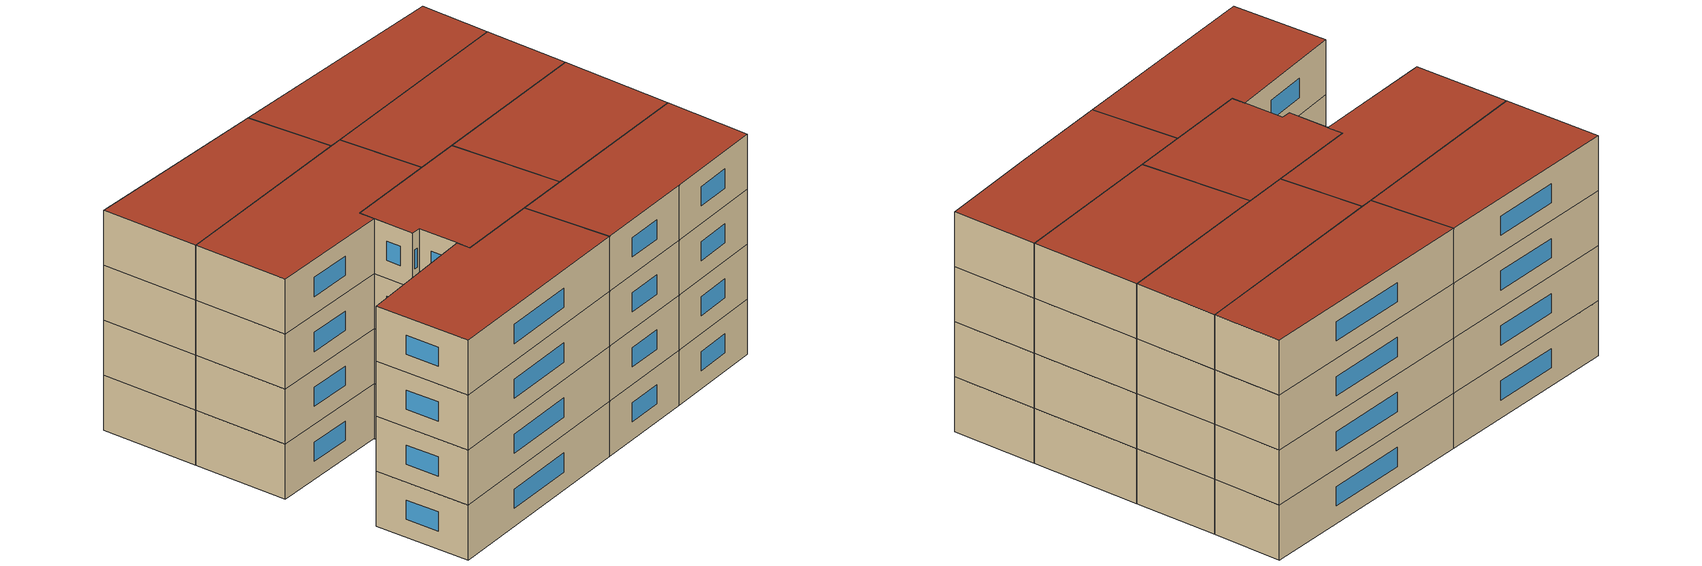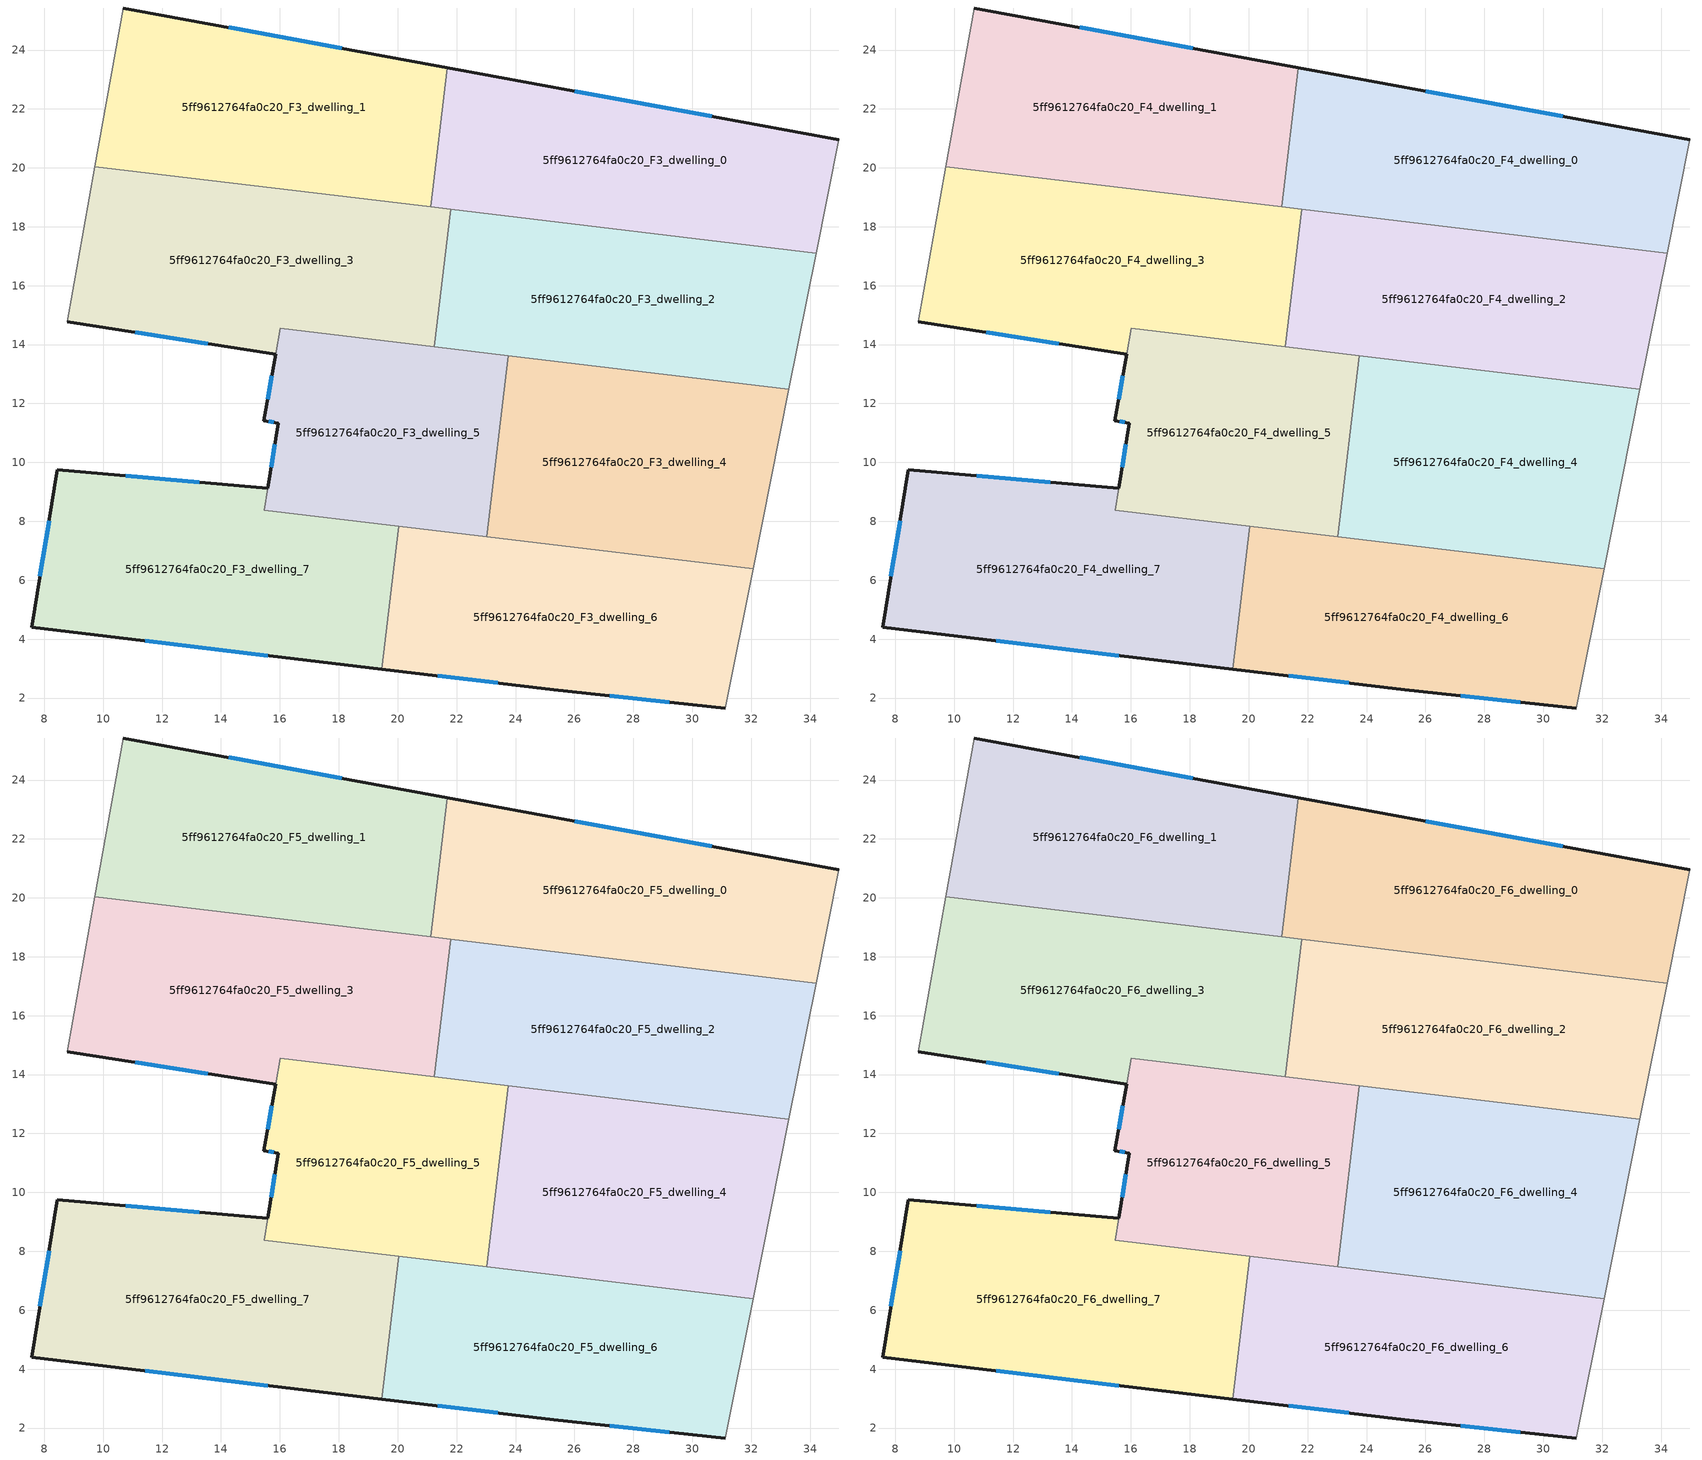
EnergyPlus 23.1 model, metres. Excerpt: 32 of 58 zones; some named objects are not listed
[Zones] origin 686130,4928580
5ff9612764fa0c20_F3_dwelling_0
 floor to 5ff9612764fa0c20_F2_dwelling_0 (EU_floor_Construction): 34.98,20.96 34.21,17.11 21.11,18.67 21.68,23.4 z9
 wall outside (EU_wall_Construction): 34.98,20.96 21.68,23.4 z9:12
 wall to 5ff9612764fa0c20_F3_dwelling_1 (EU_wall_Construction): 21.68,23.4 21.11,18.67 z9:12
 wall adiabatic (EU_wall_Construction): 34.21,17.11 34.98,20.96 z9:12
 wall to 5ff9612764fa0c20_F3_dwelling_2 (EU_wall_Construction): 21.8,18.59 34.21,17.11 z9:12
 wall to 5ff9612764fa0c20_F3_dwelling_3 (EU_wall_Construction): 21.11,18.67 21.8,18.59 z9:12
 window (EU_Window_Construction): 30.65,21.75 26,22.61 z9.98:11.02
5ff9612764fa0c20_F3_dwelling_1
 floor to 5ff9612764fa0c20_F2_dwelling_1 (EU_floor_Construction): 21.68,23.4 21.11,18.67 9.72,20.04 10.68,25.43 z9
 wall outside (EU_wall_Construction): 21.68,23.4 10.68,25.43 z9:12
 wall adiabatic (EU_wall_Construction): 10.68,25.43 9.72,20.04 z9:12
 wall to 5ff9612764fa0c20_F3_dwelling_3 (EU_wall_Construction): 9.72,20.04 21.11,18.67 z9:12
 window (EU_Window_Construction): 18.1,24.06 14.26,24.77 z9.98:11.02
5ff9612764fa0c20_F3_dwelling_2
 floor to 5ff9612764fa0c20_F2_dwelling_2 (EU_floor_Construction): 34.21,17.11 33.28,12.48 21.25,13.92 21.81,18.59 z9
 wall to 5ff9612764fa0c20_F3_dwelling_3 (EU_wall_Construction): 21.81,18.59 21.25,13.92 z9:12
 wall adiabatic (EU_wall_Construction): 33.28,12.48 34.21,17.11 z9:12
 wall to 5ff9612764fa0c20_F3_dwelling_4 (EU_wall_Construction): 23.76,13.62 33.28,12.48 z9:12
 wall to 5ff9612764fa0c20_F3_dwelling_5 (EU_wall_Construction): 21.25,13.92 23.76,13.62 z9:12
5ff9612764fa0c20_F3_dwelling_3
 floor to 5ff9612764fa0c20_F2_dwelling_3 (EU_floor_Construction): 21.81,18.59 21.25,13.92 16.01,14.55 15.86,13.68 8.78,14.78 9.72,20.04 z9
 wall outside (EU_wall_Construction): 8.78,14.78 15.86,13.68 z9:12
 wall adiabatic (EU_wall_Construction): 9.72,20.04 8.78,14.78 z9:12
 wall to 5ff9612764fa0c20_F3_dwelling_5 (EU_wall_Construction): 15.86,13.68 16.01,14.55 / 16.02,14.55 21.25,13.92 z9:12
 window (EU_Window_Construction): 11.08,14.42 13.56,14.03 z9.98:11.02
5ff9612764fa0c20_F3_dwelling_4
 floor to 5ff9612764fa0c20_F2_dwelling_4 (EU_floor_Construction): 33.28,12.48 32.06,6.38 23.02,7.47 23.76,13.62 z9
 wall to 5ff9612764fa0c20_F3_dwelling_5 (EU_wall_Construction): 23.76,13.62 23.02,7.47 z9:12
 wall adiabatic (EU_wall_Construction): 32.06,6.38 33.28,12.48 z9:12
 wall to 5ff9612764fa0c20_F3_dwelling_6 (EU_wall_Construction): 23.02,7.47 32.06,6.38 z9:12
5ff9612764fa0c20_F3_dwelling_5
 floor to 5ff9612764fa0c20_F2_dwelling_5 (EU_floor_Construction): 23.76,13.62 23.02,7.47 15.47,8.37 15.95,11.34 15.46,11.42 16.02,14.55 z9
 wall outside (EU_wall_Construction): 15.86,13.67 15.46,11.42 15.95,11.34 15.59,9.12 z9:12
 wall to 5ff9612764fa0c20_F3_dwelling_7 (EU_wall_Construction): 15.59,9.12 15.47,8.37 20.03,7.82 z9:12
 wall to 5ff9612764fa0c20_F3_dwelling_6 (EU_wall_Construction): 20.04,7.83 23.02,7.47 z9:12
 window (EU_Window_Construction): 15.83,10.62 15.71,9.84 / 15.62,11.39 15.79,11.36 / 15.73,12.94 15.59,12.15 z9.98:11.02
5ff9612764fa0c20_F3_dwelling_6
 floor to 5ff9612764fa0c20_F2_dwelling_6 (EU_floor_Construction): 32.06,6.38 31.12,1.66 25.3,2.29 19.45,2.98 20.04,7.83 z9
 wall outside (EU_wall_Construction): 19.45,2.98 25.3,2.29 31.12,1.66 z9:12
 wall adiabatic (EU_wall_Construction): 31.12,1.66 32.06,6.38 z9:12
 wall to 5ff9612764fa0c20_F3_dwelling_7 (EU_wall_Construction): 20.04,7.83 19.45,2.98 z9:12
 window (EU_Window_Construction): 27.19,2.08 29.23,1.86 / 21.36,2.75 23.4,2.51 z9.98:11.02
5ff9612764fa0c20_F3_dwelling_7
 floor to 5ff9612764fa0c20_F2_dwelling_7 (EU_floor_Construction): 20.04,7.83 19.45,2.98 7.57,4.4 8.45,9.76 15.59,9.12 15.47,8.37 z9
 wall outside (EU_wall_Construction): 15.59,9.12 8.45,9.76 7.57,4.4 19.45,2.98 z9:12
 window (EU_Window_Construction): 11.43,3.94 15.59,3.44 / 8.16,8.01 7.86,6.14 / 13.27,9.32 10.77,9.55 z9.98:11.02
5ff9612764fa0c20_F4_dwelling_0
 floor to 5ff9612764fa0c20_F3_dwelling_0 (EU_floor_Construction): 34.98,20.96 34.21,17.11 21.11,18.67 21.68,23.4 z12
 wall outside (EU_wall_Construction): 34.98,20.96 21.68,23.4 z12:15
 wall to 5ff9612764fa0c20_F4_dwelling_1 (EU_wall_Construction): 21.68,23.4 21.11,18.67 z12:15
 wall adiabatic (EU_wall_Construction): 34.21,17.11 34.98,20.96 z12:15
 wall to 5ff9612764fa0c20_F4_dwelling_2 (EU_wall_Construction): 21.8,18.59 34.21,17.11 z12:15
 wall to 5ff9612764fa0c20_F4_dwelling_3 (EU_wall_Construction): 21.11,18.67 21.8,18.59 z12:15
 window (EU_Window_Construction): 30.65,21.75 26,22.61 z12.98:14.02
5ff9612764fa0c20_F4_dwelling_1
 floor to 5ff9612764fa0c20_F3_dwelling_1 (EU_floor_Construction): 21.68,23.4 21.11,18.67 9.72,20.04 10.68,25.43 z12
 wall outside (EU_wall_Construction): 21.68,23.4 10.68,25.43 z12:15
 wall adiabatic (EU_wall_Construction): 10.68,25.43 9.72,20.04 z12:15
 wall to 5ff9612764fa0c20_F4_dwelling_3 (EU_wall_Construction): 9.72,20.04 21.11,18.67 z12:15
 window (EU_Window_Construction): 18.1,24.06 14.26,24.77 z12.98:14.02
5ff9612764fa0c20_F4_dwelling_2
 floor to 5ff9612764fa0c20_F3_dwelling_2 (EU_floor_Construction): 34.21,17.11 33.28,12.48 21.25,13.92 21.81,18.59 z12
 wall to 5ff9612764fa0c20_F4_dwelling_3 (EU_wall_Construction): 21.81,18.59 21.25,13.92 z12:15
 wall adiabatic (EU_wall_Construction): 33.28,12.48 34.21,17.11 z12:15
 wall to 5ff9612764fa0c20_F4_dwelling_4 (EU_wall_Construction): 23.76,13.62 33.28,12.48 z12:15
 wall to 5ff9612764fa0c20_F4_dwelling_5 (EU_wall_Construction): 21.25,13.92 23.76,13.62 z12:15
5ff9612764fa0c20_F4_dwelling_3
 floor to 5ff9612764fa0c20_F3_dwelling_3 (EU_floor_Construction): 21.81,18.59 21.25,13.92 16.01,14.55 15.86,13.68 8.78,14.78 9.72,20.04 z12
 wall outside (EU_wall_Construction): 8.78,14.78 15.86,13.68 z12:15
 wall adiabatic (EU_wall_Construction): 9.72,20.04 8.78,14.78 z12:15
 wall to 5ff9612764fa0c20_F4_dwelling_5 (EU_wall_Construction): 15.86,13.68 16.01,14.55 / 16.02,14.55 21.25,13.92 z12:15
 window (EU_Window_Construction): 11.08,14.42 13.56,14.03 z12.98:14.02
5ff9612764fa0c20_F4_dwelling_4
 floor to 5ff9612764fa0c20_F3_dwelling_4 (EU_floor_Construction): 33.28,12.48 32.06,6.38 23.02,7.47 23.76,13.62 z12
 wall to 5ff9612764fa0c20_F4_dwelling_5 (EU_wall_Construction): 23.76,13.62 23.02,7.47 z12:15
 wall adiabatic (EU_wall_Construction): 32.06,6.38 33.28,12.48 z12:15
 wall to 5ff9612764fa0c20_F4_dwelling_6 (EU_wall_Construction): 23.02,7.47 32.06,6.38 z12:15
5ff9612764fa0c20_F4_dwelling_5
 floor to 5ff9612764fa0c20_F3_dwelling_5 (EU_floor_Construction): 23.76,13.62 23.02,7.47 15.47,8.37 15.95,11.34 15.46,11.42 16.02,14.55 z12
 wall outside (EU_wall_Construction): 15.86,13.67 15.46,11.42 15.95,11.34 15.59,9.12 z12:15
 wall to 5ff9612764fa0c20_F4_dwelling_7 (EU_wall_Construction): 15.59,9.12 15.47,8.37 20.03,7.82 z12:15
 wall to 5ff9612764fa0c20_F4_dwelling_6 (EU_wall_Construction): 20.04,7.83 23.02,7.47 z12:15
 window (EU_Window_Construction): 15.83,10.62 15.71,9.84 / 15.62,11.39 15.79,11.36 / 15.73,12.94 15.59,12.15 z12.98:14.02
5ff9612764fa0c20_F4_dwelling_6
 floor to 5ff9612764fa0c20_F3_dwelling_6 (EU_floor_Construction): 32.06,6.38 31.12,1.66 25.3,2.29 19.45,2.98 20.04,7.83 z12
 wall outside (EU_wall_Construction): 19.45,2.98 25.3,2.29 31.12,1.66 z12:15
 wall adiabatic (EU_wall_Construction): 31.12,1.66 32.06,6.38 z12:15
 wall to 5ff9612764fa0c20_F4_dwelling_7 (EU_wall_Construction): 20.04,7.83 19.45,2.98 z12:15
 window (EU_Window_Construction): 27.19,2.08 29.23,1.86 / 21.36,2.75 23.4,2.51 z12.98:14.02
5ff9612764fa0c20_F4_dwelling_7
 floor to 5ff9612764fa0c20_F3_dwelling_7 (EU_floor_Construction): 20.04,7.83 19.45,2.98 7.57,4.4 8.45,9.76 15.59,9.12 15.47,8.37 z12
 wall outside (EU_wall_Construction): 15.59,9.12 8.45,9.76 7.57,4.4 19.45,2.98 z12:15
 window (EU_Window_Construction): 11.43,3.94 15.59,3.44 / 8.16,8.01 7.86,6.14 / 13.27,9.32 10.77,9.55 z12.98:14.02
5ff9612764fa0c20_F5_dwelling_0
 floor to 5ff9612764fa0c20_F4_dwelling_0 (EU_floor_Construction): 34.98,20.96 34.21,17.11 21.11,18.67 21.68,23.4 z15
 wall outside (EU_wall_Construction): 34.98,20.96 21.68,23.4 z15:18
 wall to 5ff9612764fa0c20_F5_dwelling_1 (EU_wall_Construction): 21.68,23.4 21.11,18.67 z15:18
 wall adiabatic (EU_wall_Construction): 34.21,17.11 34.98,20.96 z15:18
 wall to 5ff9612764fa0c20_F5_dwelling_2 (EU_wall_Construction): 21.8,18.59 34.21,17.11 z15:18
 wall to 5ff9612764fa0c20_F5_dwelling_3 (EU_wall_Construction): 21.11,18.67 21.8,18.59 z15:18
 window (EU_Window_Construction): 30.65,21.75 26,22.61 z15.98:17.02
5ff9612764fa0c20_F5_dwelling_1
 floor to 5ff9612764fa0c20_F4_dwelling_1 (EU_floor_Construction): 21.68,23.4 21.11,18.67 9.72,20.04 10.68,25.43 z15
 wall outside (EU_wall_Construction): 21.68,23.4 10.68,25.43 z15:18
 wall adiabatic (EU_wall_Construction): 10.68,25.43 9.72,20.04 z15:18
 wall to 5ff9612764fa0c20_F5_dwelling_3 (EU_wall_Construction): 9.72,20.04 21.11,18.67 z15:18
 window (EU_Window_Construction): 18.1,24.06 14.26,24.77 z15.98:17.02
5ff9612764fa0c20_F5_dwelling_2
 floor to 5ff9612764fa0c20_F4_dwelling_2 (EU_floor_Construction): 34.21,17.11 33.28,12.48 21.25,13.92 21.81,18.59 z15
 wall to 5ff9612764fa0c20_F5_dwelling_3 (EU_wall_Construction): 21.81,18.59 21.25,13.92 z15:18
 wall adiabatic (EU_wall_Construction): 33.28,12.48 34.21,17.11 z15:18
 wall to 5ff9612764fa0c20_F5_dwelling_4 (EU_wall_Construction): 23.76,13.62 33.28,12.48 z15:18
 wall to 5ff9612764fa0c20_F5_dwelling_5 (EU_wall_Construction): 21.25,13.92 23.76,13.62 z15:18
5ff9612764fa0c20_F5_dwelling_3
 floor to 5ff9612764fa0c20_F4_dwelling_3 (EU_floor_Construction): 21.81,18.59 21.25,13.92 16.01,14.55 15.86,13.68 8.78,14.78 9.72,20.04 z15
 wall outside (EU_wall_Construction): 8.78,14.78 15.86,13.68 z15:18
 wall adiabatic (EU_wall_Construction): 9.72,20.04 8.78,14.78 z15:18
 wall to 5ff9612764fa0c20_F5_dwelling_5 (EU_wall_Construction): 15.86,13.68 16.01,14.55 / 16.02,14.55 21.25,13.92 z15:18
 window (EU_Window_Construction): 11.08,14.42 13.56,14.03 z15.98:17.02
5ff9612764fa0c20_F5_dwelling_4
 floor to 5ff9612764fa0c20_F4_dwelling_4 (EU_floor_Construction): 33.28,12.48 32.06,6.38 23.02,7.47 23.76,13.62 z15
 wall to 5ff9612764fa0c20_F5_dwelling_5 (EU_wall_Construction): 23.76,13.62 23.02,7.47 z15:18
 wall adiabatic (EU_wall_Construction): 32.06,6.38 33.28,12.48 z15:18
 wall to 5ff9612764fa0c20_F5_dwelling_6 (EU_wall_Construction): 23.02,7.47 32.06,6.38 z15:18
5ff9612764fa0c20_F5_dwelling_5
 floor to 5ff9612764fa0c20_F4_dwelling_5 (EU_floor_Construction): 23.76,13.62 23.02,7.47 15.47,8.37 15.95,11.34 15.46,11.42 16.02,14.55 z15
 wall outside (EU_wall_Construction): 15.86,13.67 15.46,11.42 15.95,11.34 15.59,9.12 z15:18
 wall to 5ff9612764fa0c20_F5_dwelling_7 (EU_wall_Construction): 15.59,9.12 15.47,8.37 20.03,7.82 z15:18
 wall to 5ff9612764fa0c20_F5_dwelling_6 (EU_wall_Construction): 20.04,7.83 23.02,7.47 z15:18
 window (EU_Window_Construction): 15.83,10.62 15.71,9.84 / 15.62,11.39 15.79,11.36 / 15.73,12.94 15.59,12.15 z15.98:17.02
5ff9612764fa0c20_F5_dwelling_6
 floor to 5ff9612764fa0c20_F4_dwelling_6 (EU_floor_Construction): 32.06,6.38 31.12,1.66 25.3,2.29 19.45,2.98 20.04,7.83 z15
 wall outside (EU_wall_Construction): 19.45,2.98 25.3,2.29 31.12,1.66 z15:18
 wall adiabatic (EU_wall_Construction): 31.12,1.66 32.06,6.38 z15:18
 wall to 5ff9612764fa0c20_F5_dwelling_7 (EU_wall_Construction): 20.04,7.83 19.45,2.98 z15:18
 window (EU_Window_Construction): 27.19,2.08 29.23,1.86 / 21.36,2.75 23.4,2.51 z15.98:17.02
5ff9612764fa0c20_F5_dwelling_7
 floor to 5ff9612764fa0c20_F4_dwelling_7 (EU_floor_Construction): 20.04,7.83 19.45,2.98 7.57,4.4 8.45,9.76 15.59,9.12 15.47,8.37 z15
 wall outside (EU_wall_Construction): 15.59,9.12 8.45,9.76 7.57,4.4 19.45,2.98 z15:18
 window (EU_Window_Construction): 11.43,3.94 15.59,3.44 / 8.16,8.01 7.86,6.14 / 13.27,9.32 10.77,9.55 z15.98:17.02
5ff9612764fa0c20_F6_dwelling_0
 floor to 5ff9612764fa0c20_F5_dwelling_0 (EU_floor_Construction): 34.98,20.96 34.21,17.11 21.11,18.67 21.68,23.4 z18
 wall outside (EU_wall_Construction): 34.98,20.96 21.68,23.4 z18:21
 wall to 5ff9612764fa0c20_F6_dwelling_1 (EU_wall_Construction): 21.68,23.4 21.11,18.67 z18:21
 wall adiabatic (EU_wall_Construction): 34.21,17.11 34.98,20.96 z18:21
 wall to 5ff9612764fa0c20_F6_dwelling_2 (EU_wall_Construction): 21.8,18.59 34.21,17.11 z18:21
 wall to 5ff9612764fa0c20_F6_dwelling_3 (EU_wall_Construction): 21.11,18.67 21.8,18.59 z18:21
 window (EU_Window_Construction): 30.65,21.75 26,22.61 z18.98:20.02
 roof outside (EU_roof_Construction): 34.21,17.11 34.98,20.96 21.68,23.4 21.11,18.67 z21
5ff9612764fa0c20_F6_dwelling_1
 floor to 5ff9612764fa0c20_F5_dwelling_1 (EU_floor_Construction): 21.68,23.4 21.11,18.67 9.72,20.04 10.68,25.43 z18
 wall outside (EU_wall_Construction): 21.68,23.4 10.68,25.43 z18:21
 wall adiabatic (EU_wall_Construction): 10.68,25.43 9.72,20.04 z18:21
 wall to 5ff9612764fa0c20_F6_dwelling_3 (EU_wall_Construction): 9.72,20.04 21.11,18.67 z18:21
 window (EU_Window_Construction): 18.1,24.06 14.26,24.77 z18.98:20.02
 roof outside (EU_roof_Construction): 21.11,18.67 21.68,23.4 10.68,25.43 9.72,20.04 z21
5ff9612764fa0c20_F6_dwelling_2
 floor to 5ff9612764fa0c20_F5_dwelling_2 (EU_floor_Construction): 34.21,17.11 33.28,12.48 21.25,13.92 21.81,18.59 z18
 wall to 5ff9612764fa0c20_F6_dwelling_3 (EU_wall_Construction): 21.81,18.59 21.25,13.92 z18:21
 wall adiabatic (EU_wall_Construction): 33.28,12.48 34.21,17.11 z18:21
 wall to 5ff9612764fa0c20_F6_dwelling_4 (EU_wall_Construction): 23.76,13.62 33.28,12.48 z18:21
 wall to 5ff9612764fa0c20_F6_dwelling_5 (EU_wall_Construction): 21.25,13.92 23.76,13.62 z18:21
 roof outside (EU_roof_Construction): 33.28,12.48 34.21,17.11 21.81,18.59 21.25,13.92 z21
5ff9612764fa0c20_F6_dwelling_3
 floor to 5ff9612764fa0c20_F5_dwelling_3 (EU_floor_Construction): 21.81,18.59 21.25,13.92 16.01,14.55 15.86,13.68 8.78,14.78 9.72,20.04 z18
 wall outside (EU_wall_Construction): 8.78,14.78 15.86,13.68 z18:21
 wall adiabatic (EU_wall_Construction): 9.72,20.04 8.78,14.78 z18:21
 wall to 5ff9612764fa0c20_F6_dwelling_5 (EU_wall_Construction): 15.86,13.68 16.01,14.55 / 16.02,14.55 21.25,13.92 z18:21
 window (EU_Window_Construction): 11.08,14.42 13.56,14.03 z18.98:20.02
 roof outside (EU_roof_Construction): 21.25,13.92 21.81,18.59 9.72,20.04 8.78,14.78 15.86,13.68 16.01,14.55 z21
5ff9612764fa0c20_F6_dwelling_4
 floor to 5ff9612764fa0c20_F5_dwelling_4 (EU_floor_Construction): 33.28,12.48 32.06,6.38 23.02,7.47 23.76,13.62 z18
 wall to 5ff9612764fa0c20_F6_dwelling_5 (EU_wall_Construction): 23.76,13.62 23.02,7.47 z18:21
 wall adiabatic (EU_wall_Construction): 32.06,6.38 33.28,12.48 z18:21
 wall to 5ff9612764fa0c20_F6_dwelling_6 (EU_wall_Construction): 23.02,7.47 32.06,6.38 z18:21
 roof outside (EU_roof_Construction): 32.06,6.38 33.28,12.48 23.76,13.62 23.02,7.47 z21
5ff9612764fa0c20_F6_dwelling_5
 floor to 5ff9612764fa0c20_F5_dwelling_5 (EU_floor_Construction): 23.76,13.62 23.02,7.47 15.47,8.37 15.95,11.34 15.46,11.42 16.02,14.55 z18
 wall outside (EU_wall_Construction): 15.86,13.67 15.46,11.42 15.95,11.34 15.59,9.12 z18:21
 wall to 5ff9612764fa0c20_F6_dwelling_7 (EU_wall_Construction): 15.59,9.12 15.47,8.37 20.03,7.82 z18:21
 wall to 5ff9612764fa0c20_F6_dwelling_6 (EU_wall_Construction): 20.04,7.83 23.02,7.47 z18:21
 window (EU_Window_Construction): 15.83,10.62 15.71,9.84 / 15.62,11.39 15.79,11.36 / 15.73,12.94 15.59,12.15 z18.98:20.02
 roof outside (EU_roof_Construction): 23.02,7.47 23.76,13.62 16.02,14.55 15.46,11.42 15.95,11.34 15.47,8.37 z21
5ff9612764fa0c20_F6_dwelling_6
 floor to 5ff9612764fa0c20_F5_dwelling_6 (EU_floor_Construction): 32.06,6.38 31.12,1.66 25.3,2.29 19.45,2.98 20.04,7.83 z18
 wall outside (EU_wall_Construction): 19.45,2.98 25.3,2.29 31.12,1.66 z18:21
 wall adiabatic (EU_wall_Construction): 31.12,1.66 32.06,6.38 z18:21
 wall to 5ff9612764fa0c20_F6_dwelling_7 (EU_wall_Construction): 20.04,7.83 19.45,2.98 z18:21
 window (EU_Window_Construction): 27.19,2.08 29.23,1.86 / 21.36,2.75 23.4,2.51 z18.98:20.02
 roof outside (EU_roof_Construction): 31.12,1.66 32.06,6.38 20.04,7.83 19.45,2.98 25.3,2.29 z21
5ff9612764fa0c20_F6_dwelling_7
 floor to 5ff9612764fa0c20_F5_dwelling_7 (EU_floor_Construction): 20.04,7.83 19.45,2.98 7.57,4.4 8.45,9.76 15.59,9.12 15.47,8.37 z18
 wall outside (EU_wall_Construction): 15.59,9.12 8.45,9.76 7.57,4.4 19.45,2.98 z18:21
 window (EU_Window_Construction): 11.43,3.94 15.59,3.44 / 8.16,8.01 7.86,6.14 / 13.27,9.32 10.77,9.55 z18.98:20.02
 roof outside (EU_roof_Construction): 19.45,2.98 20.04,7.83 15.47,8.37 15.59,9.12 8.45,9.76 7.57,4.4 z21
[Building]
EU S2 Campaign: North Axis=0; Terrain=City; Solar Distribution=FullExterior
[Site:Location]
Bologna: Latitude=44.5; Longitude=11.25; Time Zone=1; Elevation=37
[SizingPeriod:WeatherFileDays]
AnnualSizingPeriod: Begin Month=1; Begin Day of Month=1; End Month=12; End Day of Month=31; Day of Week for Start Day=Monday; Use Weather File Daylight Saving Period=No; Use Weather File Rain and Snow Indicators=No
[MATERIAL]
EU_InternalMass_Material: Roughness=MediumRough; Thickness=0.1; Conductivity=1; Density=1800; Specific Heat=900; Thermal Absorptance=0.9; Solar Absorptance=0.7; Visible Absorptance=0.7
[MATERIAL:NOMASS] Roughness=MediumRough; Thermal Absorptance=0.9; Solar Absorptance=0.7; Visible Absorptance=0.7
Name | Thermal Resistance
EU_wall_NoMass | 0.905828
EU_roof_NoMass | 0.37593
EU_floor_NoMass | 0.67114
[WINDOWMATERIAL:SIMPLEGLAZINGSYSTEM]
EU_Window_SimpleGlazing: UFactor=4.52486; Solar Heat Gain Coefficient=0.85; Visible Transmittance=0.85
[CONSTRUCTION]
EU_wall_Construction: EU_wall_NoMass
EU_roof_Construction: EU_roof_NoMass
EU_floor_Construction: EU_floor_NoMass
EU_Window_Construction: EU_Window_SimpleGlazing
EU_InternalMass_Construction: EU_InternalMass_Material
[ZONE] Type=1; Multiplier=1; Ceiling Height=autocalculate; Floor Area=autocalculate; Part of Total Floor Area=Yes
Name | Volume
5ff9612764fa0c20_F3_dwelling_0; 5ff9612764fa0c20_F4_dwelling_0; 5ff9612764fa0c20_F5_dwelling_0; 5ff9612764fa0c20_F6_dwelling_0 | 173.749
5ff9612764fa0c20_F3_dwelling_1; 5ff9612764fa0c20_F4_dwelling_1; 5ff9612764fa0c20_F5_dwelling_1; 5ff9612764fa0c20_F6_dwelling_1 | 173.773
5ff9612764fa0c20_F3_dwelling_2; 5ff9612764fa0c20_F4_dwelling_2; 5ff9612764fa0c20_F5_dwelling_2; 5ff9612764fa0c20_F6_dwelling_2 | 173.772
5ff9612764fa0c20_F3_dwelling_3; 5ff9612764fa0c20_F4_dwelling_3; 5ff9612764fa0c20_F5_dwelling_3; 5ff9612764fa0c20_F6_dwelling_3 | 190.069
5ff9612764fa0c20_F3_dwelling_4; 5ff9612764fa0c20_F4_dwelling_4; 5ff9612764fa0c20_F5_dwelling_4; 5ff9612764fa0c20_F6_dwelling_4 | 173.762
5ff9612764fa0c20_F3_dwelling_5; 5ff9612764fa0c20_F4_dwelling_5; 5ff9612764fa0c20_F5_dwelling_5; 5ff9612764fa0c20_F6_dwelling_5 | 143.539
5ff9612764fa0c20_F3_dwelling_6; 5ff9612764fa0c20_F4_dwelling_6; 5ff9612764fa0c20_F5_dwelling_6; 5ff9612764fa0c20_F6_dwelling_6 | 173.767
5ff9612764fa0c20_F3_dwelling_7; 5ff9612764fa0c20_F4_dwelling_7; 5ff9612764fa0c20_F5_dwelling_7; 5ff9612764fa0c20_F6_dwelling_7 | 187.651
[INTERNALMASS] Construction=EU_InternalMass_Construction
Name | Zone or ZoneList | Surface Area
5ff9612764fa0c20_F3_dwelling_0_EU_InternalMass | 5ff9612764fa0c20_F3_dwelling_0 | 57.9162
5ff9612764fa0c20_F3_dwelling_1_EU_InternalMass | 5ff9612764fa0c20_F3_dwelling_1 | 57.9242
5ff9612764fa0c20_F3_dwelling_2_EU_InternalMass | 5ff9612764fa0c20_F3_dwelling_2 | 57.9238
5ff9612764fa0c20_F3_dwelling_3_EU_InternalMass | 5ff9612764fa0c20_F3_dwelling_3 | 63.3567
5ff9612764fa0c20_F3_dwelling_4_EU_InternalMass | 5ff9612764fa0c20_F3_dwelling_4 | 57.9202
5ff9612764fa0c20_F3_dwelling_5_EU_InternalMass | 5ff9612764fa0c20_F3_dwelling_5 | 47.8577
5ff9612764fa0c20_F3_dwelling_6_EU_InternalMass | 5ff9612764fa0c20_F3_dwelling_6 | 57.9221
5ff9612764fa0c20_F3_dwelling_7_EU_InternalMass | 5ff9612764fa0c20_F3_dwelling_7 | 62.5511
5ff9612764fa0c20_F4_dwelling_0_EU_InternalMass | 5ff9612764fa0c20_F4_dwelling_0 | 57.9162
5ff9612764fa0c20_F4_dwelling_1_EU_InternalMass | 5ff9612764fa0c20_F4_dwelling_1 | 57.9242
5ff9612764fa0c20_F4_dwelling_2_EU_InternalMass | 5ff9612764fa0c20_F4_dwelling_2 | 57.9238
5ff9612764fa0c20_F4_dwelling_3_EU_InternalMass | 5ff9612764fa0c20_F4_dwelling_3 | 63.3567
5ff9612764fa0c20_F4_dwelling_4_EU_InternalMass | 5ff9612764fa0c20_F4_dwelling_4 | 57.9202
5ff9612764fa0c20_F4_dwelling_5_EU_InternalMass | 5ff9612764fa0c20_F4_dwelling_5 | 47.8577
5ff9612764fa0c20_F4_dwelling_6_EU_InternalMass | 5ff9612764fa0c20_F4_dwelling_6 | 57.9221
5ff9612764fa0c20_F4_dwelling_7_EU_InternalMass | 5ff9612764fa0c20_F4_dwelling_7 | 62.5511
5ff9612764fa0c20_F5_dwelling_0_EU_InternalMass | 5ff9612764fa0c20_F5_dwelling_0 | 57.9162
5ff9612764fa0c20_F5_dwelling_1_EU_InternalMass | 5ff9612764fa0c20_F5_dwelling_1 | 57.9242
5ff9612764fa0c20_F5_dwelling_2_EU_InternalMass | 5ff9612764fa0c20_F5_dwelling_2 | 57.9238
5ff9612764fa0c20_F5_dwelling_3_EU_InternalMass | 5ff9612764fa0c20_F5_dwelling_3 | 63.3567
5ff9612764fa0c20_F5_dwelling_4_EU_InternalMass | 5ff9612764fa0c20_F5_dwelling_4 | 57.9202
5ff9612764fa0c20_F5_dwelling_5_EU_InternalMass | 5ff9612764fa0c20_F5_dwelling_5 | 47.8577
5ff9612764fa0c20_F5_dwelling_6_EU_InternalMass | 5ff9612764fa0c20_F5_dwelling_6 | 57.9221
5ff9612764fa0c20_F5_dwelling_7_EU_InternalMass | 5ff9612764fa0c20_F5_dwelling_7 | 62.5511
5ff9612764fa0c20_F6_dwelling_0_EU_InternalMass | 5ff9612764fa0c20_F6_dwelling_0 | 57.9162
5ff9612764fa0c20_F6_dwelling_1_EU_InternalMass | 5ff9612764fa0c20_F6_dwelling_1 | 57.9242
5ff9612764fa0c20_F6_dwelling_2_EU_InternalMass | 5ff9612764fa0c20_F6_dwelling_2 | 57.9238
5ff9612764fa0c20_F6_dwelling_3_EU_InternalMass | 5ff9612764fa0c20_F6_dwelling_3 | 63.3567
5ff9612764fa0c20_F6_dwelling_4_EU_InternalMass | 5ff9612764fa0c20_F6_dwelling_4 | 57.9202
5ff9612764fa0c20_F6_dwelling_5_EU_InternalMass | 5ff9612764fa0c20_F6_dwelling_5 | 47.8577
5ff9612764fa0c20_F6_dwelling_6_EU_InternalMass | 5ff9612764fa0c20_F6_dwelling_6 | 57.9221
5ff9612764fa0c20_F6_dwelling_7_EU_InternalMass | 5ff9612764fa0c20_F6_dwelling_7 | 62.5511
[OTHEREQUIPMENT] Fuel Type=Electricity; Design Level Calculation Method=Watts/Area; Power per Zone Floor Area=1; Fraction Latent=0; Fraction Radiant=0; Fraction Lost=0; Carbon Dioxide Generation Rate=0; EndUse Subcategory=EU_Step8_InternalGains
Name | Zone or ZoneList or Space or SpaceList | Schedule
EU_Step8_InternalGain_5ff9612764fa0c20_F3_dwelling_0_f000 | 5ff9612764fa0c20_F3_dwelling_0 | EU_Step8_GainSchedule_5ff9612764fa0c20_F3_dwelling_0_f000
EU_Step8_InternalGain_5ff9612764fa0c20_F3_dwelling_1_f000 | 5ff9612764fa0c20_F3_dwelling_1 | EU_Step8_GainSchedule_5ff9612764fa0c20_F3_dwelling_1_f000
EU_Step8_InternalGain_5ff9612764fa0c20_F3_dwelling_2_f000 | 5ff9612764fa0c20_F3_dwelling_2 | EU_Step8_GainSchedule_5ff9612764fa0c20_F3_dwelling_2_f000
EU_Step8_InternalGain_5ff9612764fa0c20_F3_dwelling_3_f000 | 5ff9612764fa0c20_F3_dwelling_3 | EU_Step8_GainSchedule_5ff9612764fa0c20_F3_dwelling_3_f000
EU_Step8_InternalGain_5ff9612764fa0c20_F3_dwelling_4_f000 | 5ff9612764fa0c20_F3_dwelling_4 | EU_Step8_GainSchedule_5ff9612764fa0c20_F3_dwelling_4_f000
EU_Step8_InternalGain_5ff9612764fa0c20_F3_dwelling_5_f000 | 5ff9612764fa0c20_F3_dwelling_5 | EU_Step8_GainSchedule_5ff9612764fa0c20_F3_dwelling_5_f000
EU_Step8_InternalGain_5ff9612764fa0c20_F3_dwelling_6_f000 | 5ff9612764fa0c20_F3_dwelling_6 | EU_Step8_GainSchedule_5ff9612764fa0c20_F3_dwelling_6_f000
EU_Step8_InternalGain_5ff9612764fa0c20_F3_dwelling_7_f000 | 5ff9612764fa0c20_F3_dwelling_7 | EU_Step8_GainSchedule_5ff9612764fa0c20_F3_dwelling_7_f000
EU_Step8_InternalGain_5ff9612764fa0c20_F4_dwelling_0_f000 | 5ff9612764fa0c20_F4_dwelling_0 | EU_Step8_GainSchedule_5ff9612764fa0c20_F4_dwelling_0_f000
EU_Step8_InternalGain_5ff9612764fa0c20_F4_dwelling_1_f000 | 5ff9612764fa0c20_F4_dwelling_1 | EU_Step8_GainSchedule_5ff9612764fa0c20_F4_dwelling_1_f000
EU_Step8_InternalGain_5ff9612764fa0c20_F4_dwelling_2_f000 | 5ff9612764fa0c20_F4_dwelling_2 | EU_Step8_GainSchedule_5ff9612764fa0c20_F4_dwelling_2_f000
EU_Step8_InternalGain_5ff9612764fa0c20_F4_dwelling_3_f000 | 5ff9612764fa0c20_F4_dwelling_3 | EU_Step8_GainSchedule_5ff9612764fa0c20_F4_dwelling_3_f000
EU_Step8_InternalGain_5ff9612764fa0c20_F4_dwelling_4_f000 | 5ff9612764fa0c20_F4_dwelling_4 | EU_Step8_GainSchedule_5ff9612764fa0c20_F4_dwelling_4_f000
EU_Step8_InternalGain_5ff9612764fa0c20_F4_dwelling_5_f000 | 5ff9612764fa0c20_F4_dwelling_5 | EU_Step8_GainSchedule_5ff9612764fa0c20_F4_dwelling_5_f000
EU_Step8_InternalGain_5ff9612764fa0c20_F4_dwelling_6_f000 | 5ff9612764fa0c20_F4_dwelling_6 | EU_Step8_GainSchedule_5ff9612764fa0c20_F4_dwelling_6_f000
EU_Step8_InternalGain_5ff9612764fa0c20_F4_dwelling_7_f000 | 5ff9612764fa0c20_F4_dwelling_7 | EU_Step8_GainSchedule_5ff9612764fa0c20_F4_dwelling_7_f000
EU_Step8_InternalGain_5ff9612764fa0c20_F5_dwelling_0_f000 | 5ff9612764fa0c20_F5_dwelling_0 | EU_Step8_GainSchedule_5ff9612764fa0c20_F5_dwelling_0_f000
EU_Step8_InternalGain_5ff9612764fa0c20_F5_dwelling_1_f000 | 5ff9612764fa0c20_F5_dwelling_1 | EU_Step8_GainSchedule_5ff9612764fa0c20_F5_dwelling_1_f000
EU_Step8_InternalGain_5ff9612764fa0c20_F5_dwelling_2_f000 | 5ff9612764fa0c20_F5_dwelling_2 | EU_Step8_GainSchedule_5ff9612764fa0c20_F5_dwelling_2_f000
EU_Step8_InternalGain_5ff9612764fa0c20_F5_dwelling_3_f000 | 5ff9612764fa0c20_F5_dwelling_3 | EU_Step8_GainSchedule_5ff9612764fa0c20_F5_dwelling_3_f000
EU_Step8_InternalGain_5ff9612764fa0c20_F5_dwelling_4_f000 | 5ff9612764fa0c20_F5_dwelling_4 | EU_Step8_GainSchedule_5ff9612764fa0c20_F5_dwelling_4_f000
EU_Step8_InternalGain_5ff9612764fa0c20_F5_dwelling_5_f000 | 5ff9612764fa0c20_F5_dwelling_5 | EU_Step8_GainSchedule_5ff9612764fa0c20_F5_dwelling_5_f000
EU_Step8_InternalGain_5ff9612764fa0c20_F5_dwelling_6_f000 | 5ff9612764fa0c20_F5_dwelling_6 | EU_Step8_GainSchedule_5ff9612764fa0c20_F5_dwelling_6_f000
EU_Step8_InternalGain_5ff9612764fa0c20_F5_dwelling_7_f000 | 5ff9612764fa0c20_F5_dwelling_7 | EU_Step8_GainSchedule_5ff9612764fa0c20_F5_dwelling_7_f000
EU_Step8_InternalGain_5ff9612764fa0c20_F6_dwelling_0_f000 | 5ff9612764fa0c20_F6_dwelling_0 | EU_Step8_GainSchedule_5ff9612764fa0c20_F6_dwelling_0_f000
EU_Step8_InternalGain_5ff9612764fa0c20_F6_dwelling_1_f000 | 5ff9612764fa0c20_F6_dwelling_1 | EU_Step8_GainSchedule_5ff9612764fa0c20_F6_dwelling_1_f000
EU_Step8_InternalGain_5ff9612764fa0c20_F6_dwelling_2_f000 | 5ff9612764fa0c20_F6_dwelling_2 | EU_Step8_GainSchedule_5ff9612764fa0c20_F6_dwelling_2_f000
EU_Step8_InternalGain_5ff9612764fa0c20_F6_dwelling_3_f000 | 5ff9612764fa0c20_F6_dwelling_3 | EU_Step8_GainSchedule_5ff9612764fa0c20_F6_dwelling_3_f000
EU_Step8_InternalGain_5ff9612764fa0c20_F6_dwelling_4_f000 | 5ff9612764fa0c20_F6_dwelling_4 | EU_Step8_GainSchedule_5ff9612764fa0c20_F6_dwelling_4_f000
EU_Step8_InternalGain_5ff9612764fa0c20_F6_dwelling_5_f000 | 5ff9612764fa0c20_F6_dwelling_5 | EU_Step8_GainSchedule_5ff9612764fa0c20_F6_dwelling_5_f000
EU_Step8_InternalGain_5ff9612764fa0c20_F6_dwelling_6_f000 | 5ff9612764fa0c20_F6_dwelling_6 | EU_Step8_GainSchedule_5ff9612764fa0c20_F6_dwelling_6_f000
EU_Step8_InternalGain_5ff9612764fa0c20_F6_dwelling_7_f000 | 5ff9612764fa0c20_F6_dwelling_7 | EU_Step8_GainSchedule_5ff9612764fa0c20_F6_dwelling_7_f000
[ZONEVENTILATION:DESIGNFLOWRATE] Schedule=EU_AlwaysOn; Design Flow Rate Calculation Method=AirChanges/Hour; Air Changes per Hour=0.73129; Ventilation Type=Natural; Fan Pressure Rise=0; Fan Total Efficiency=1; Constant Term Coefficient=1; Temperature Term Coefficient=0; Velocity Term Coefficient=0; Velocity Squared Term Coefficient=0; Minimum Indoor Temperature=-100; Maximum Indoor Temperature=100; Delta Temperature=-100; Minimum Outdoor Temperature=-100; Maximum Outdoor Temperature=100; Maximum Wind Speed=40
Name | Zone or ZoneList or Space or SpaceList
EU_ConstantAir_5ff9612764fa0c20_F3_dwelling_0 | 5ff9612764fa0c20_F3_dwelling_0
EU_ConstantAir_5ff9612764fa0c20_F3_dwelling_1 | 5ff9612764fa0c20_F3_dwelling_1
EU_ConstantAir_5ff9612764fa0c20_F3_dwelling_2 | 5ff9612764fa0c20_F3_dwelling_2
EU_ConstantAir_5ff9612764fa0c20_F3_dwelling_3 | 5ff9612764fa0c20_F3_dwelling_3
EU_ConstantAir_5ff9612764fa0c20_F3_dwelling_4 | 5ff9612764fa0c20_F3_dwelling_4
EU_ConstantAir_5ff9612764fa0c20_F3_dwelling_5 | 5ff9612764fa0c20_F3_dwelling_5
EU_ConstantAir_5ff9612764fa0c20_F3_dwelling_6 | 5ff9612764fa0c20_F3_dwelling_6
EU_ConstantAir_5ff9612764fa0c20_F3_dwelling_7 | 5ff9612764fa0c20_F3_dwelling_7
EU_ConstantAir_5ff9612764fa0c20_F4_dwelling_0 | 5ff9612764fa0c20_F4_dwelling_0
EU_ConstantAir_5ff9612764fa0c20_F4_dwelling_1 | 5ff9612764fa0c20_F4_dwelling_1
EU_ConstantAir_5ff9612764fa0c20_F4_dwelling_2 | 5ff9612764fa0c20_F4_dwelling_2
EU_ConstantAir_5ff9612764fa0c20_F4_dwelling_3 | 5ff9612764fa0c20_F4_dwelling_3
EU_ConstantAir_5ff9612764fa0c20_F4_dwelling_4 | 5ff9612764fa0c20_F4_dwelling_4
EU_ConstantAir_5ff9612764fa0c20_F4_dwelling_5 | 5ff9612764fa0c20_F4_dwelling_5
EU_ConstantAir_5ff9612764fa0c20_F4_dwelling_6 | 5ff9612764fa0c20_F4_dwelling_6
EU_ConstantAir_5ff9612764fa0c20_F4_dwelling_7 | 5ff9612764fa0c20_F4_dwelling_7
EU_ConstantAir_5ff9612764fa0c20_F5_dwelling_0 | 5ff9612764fa0c20_F5_dwelling_0
EU_ConstantAir_5ff9612764fa0c20_F5_dwelling_1 | 5ff9612764fa0c20_F5_dwelling_1
EU_ConstantAir_5ff9612764fa0c20_F5_dwelling_2 | 5ff9612764fa0c20_F5_dwelling_2
EU_ConstantAir_5ff9612764fa0c20_F5_dwelling_3 | 5ff9612764fa0c20_F5_dwelling_3
EU_ConstantAir_5ff9612764fa0c20_F5_dwelling_4 | 5ff9612764fa0c20_F5_dwelling_4
EU_ConstantAir_5ff9612764fa0c20_F5_dwelling_5 | 5ff9612764fa0c20_F5_dwelling_5
EU_ConstantAir_5ff9612764fa0c20_F5_dwelling_6 | 5ff9612764fa0c20_F5_dwelling_6
EU_ConstantAir_5ff9612764fa0c20_F5_dwelling_7 | 5ff9612764fa0c20_F5_dwelling_7
EU_ConstantAir_5ff9612764fa0c20_F6_dwelling_0 | 5ff9612764fa0c20_F6_dwelling_0
EU_ConstantAir_5ff9612764fa0c20_F6_dwelling_1 | 5ff9612764fa0c20_F6_dwelling_1
EU_ConstantAir_5ff9612764fa0c20_F6_dwelling_2 | 5ff9612764fa0c20_F6_dwelling_2
EU_ConstantAir_5ff9612764fa0c20_F6_dwelling_3 | 5ff9612764fa0c20_F6_dwelling_3
EU_ConstantAir_5ff9612764fa0c20_F6_dwelling_4 | 5ff9612764fa0c20_F6_dwelling_4
EU_ConstantAir_5ff9612764fa0c20_F6_dwelling_5 | 5ff9612764fa0c20_F6_dwelling_5
EU_ConstantAir_5ff9612764fa0c20_F6_dwelling_6 | 5ff9612764fa0c20_F6_dwelling_6
EU_ConstantAir_5ff9612764fa0c20_F6_dwelling_7 | 5ff9612764fa0c20_F6_dwelling_7
[HVACTEMPLATE:ZONE:IDEALLOADSAIRSYSTEM] System Availability Schedule=EU_AlwaysOn; Maximum Heating Supply Air Temperature=50; Minimum Cooling Supply Air Temperature=13; Maximum Heating Supply Air Humidity Ratio=0.0156; Minimum Cooling Supply Air Humidity Ratio=0.0077; Heating Limit=NoLimit; Cooling Limit=NoLimit; Heating Availability Schedule=EU_AlwaysOn; Cooling Availability Schedule=EU_CoolingOff; Dehumidification Control Type=ConstantSensibleHeatRatio; Cooling Sensible Heat Ratio=0.7; Dehumidification Setpoint=60; Humidification Control Type=None; Humidification Setpoint=30; Outdoor Air Method=None; Outdoor Air Flow Rate per Person=0.00944; Outdoor Air Flow Rate per Zone Floor Area=0; Outdoor Air Flow Rate per Zone=0; Demand Controlled Ventilation Type=None; Outdoor Air Economizer Type=NoEconomizer; Heat Recovery Type=None; Sensible Heat Recovery Effectiveness=0.7; Latent Heat Recovery Effectiveness=0.65
Name | Template Thermostat
5ff9612764fa0c20_F3_dwelling_0 | EU_HeatOnly_5ff9612764fa0c20_F3_dwelling_0
5ff9612764fa0c20_F3_dwelling_1 | EU_HeatOnly_5ff9612764fa0c20_F3_dwelling_1
5ff9612764fa0c20_F3_dwelling_2 | EU_HeatOnly_5ff9612764fa0c20_F3_dwelling_2
5ff9612764fa0c20_F3_dwelling_3 | EU_HeatOnly_5ff9612764fa0c20_F3_dwelling_3
5ff9612764fa0c20_F3_dwelling_4 | EU_HeatOnly_5ff9612764fa0c20_F3_dwelling_4
5ff9612764fa0c20_F3_dwelling_5 | EU_HeatOnly_5ff9612764fa0c20_F3_dwelling_5
5ff9612764fa0c20_F3_dwelling_6 | EU_HeatOnly_5ff9612764fa0c20_F3_dwelling_6
5ff9612764fa0c20_F3_dwelling_7 | EU_HeatOnly_5ff9612764fa0c20_F3_dwelling_7
5ff9612764fa0c20_F4_dwelling_0 | EU_HeatOnly_5ff9612764fa0c20_F4_dwelling_0
5ff9612764fa0c20_F4_dwelling_1 | EU_HeatOnly_5ff9612764fa0c20_F4_dwelling_1
5ff9612764fa0c20_F4_dwelling_2 | EU_HeatOnly_5ff9612764fa0c20_F4_dwelling_2
5ff9612764fa0c20_F4_dwelling_3 | EU_HeatOnly_5ff9612764fa0c20_F4_dwelling_3
5ff9612764fa0c20_F4_dwelling_4 | EU_HeatOnly_5ff9612764fa0c20_F4_dwelling_4
5ff9612764fa0c20_F4_dwelling_5 | EU_HeatOnly_5ff9612764fa0c20_F4_dwelling_5
5ff9612764fa0c20_F4_dwelling_6 | EU_HeatOnly_5ff9612764fa0c20_F4_dwelling_6
5ff9612764fa0c20_F4_dwelling_7 | EU_HeatOnly_5ff9612764fa0c20_F4_dwelling_7
5ff9612764fa0c20_F5_dwelling_0 | EU_HeatOnly_5ff9612764fa0c20_F5_dwelling_0
5ff9612764fa0c20_F5_dwelling_1 | EU_HeatOnly_5ff9612764fa0c20_F5_dwelling_1
5ff9612764fa0c20_F5_dwelling_2 | EU_HeatOnly_5ff9612764fa0c20_F5_dwelling_2
5ff9612764fa0c20_F5_dwelling_3 | EU_HeatOnly_5ff9612764fa0c20_F5_dwelling_3
5ff9612764fa0c20_F5_dwelling_4 | EU_HeatOnly_5ff9612764fa0c20_F5_dwelling_4
5ff9612764fa0c20_F5_dwelling_5 | EU_HeatOnly_5ff9612764fa0c20_F5_dwelling_5
5ff9612764fa0c20_F5_dwelling_6 | EU_HeatOnly_5ff9612764fa0c20_F5_dwelling_6
5ff9612764fa0c20_F5_dwelling_7 | EU_HeatOnly_5ff9612764fa0c20_F5_dwelling_7
5ff9612764fa0c20_F6_dwelling_0 | EU_HeatOnly_5ff9612764fa0c20_F6_dwelling_0
5ff9612764fa0c20_F6_dwelling_1 | EU_HeatOnly_5ff9612764fa0c20_F6_dwelling_1
5ff9612764fa0c20_F6_dwelling_2 | EU_HeatOnly_5ff9612764fa0c20_F6_dwelling_2
5ff9612764fa0c20_F6_dwelling_3 | EU_HeatOnly_5ff9612764fa0c20_F6_dwelling_3
5ff9612764fa0c20_F6_dwelling_4 | EU_HeatOnly_5ff9612764fa0c20_F6_dwelling_4
5ff9612764fa0c20_F6_dwelling_5 | EU_HeatOnly_5ff9612764fa0c20_F6_dwelling_5
5ff9612764fa0c20_F6_dwelling_6 | EU_HeatOnly_5ff9612764fa0c20_F6_dwelling_6
5ff9612764fa0c20_F6_dwelling_7 | EU_HeatOnly_5ff9612764fa0c20_F6_dwelling_7
[SIZING:ZONE] Zone Cooling Design Supply Air Temperature Input Method=SupplyAirTemperature; Zone Cooling Design Supply Air Temperature=13; Zone Heating Design Supply Air Temperature Input Method=SupplyAirTemperature; Zone Heating Design Supply Air Temperature=50; Zone Cooling Design Supply Air Humidity Ratio=0.008; Zone Heating Design Supply Air Humidity Ratio=0.008; Cooling Design Air Flow Method=DesignDay; Cooling Design Air Flow Rate=0; Cooling Minimum Air Flow per Zone Floor Area=0.000762; Cooling Minimum Air Flow=0; Cooling Minimum Air Flow Fraction=0.2; Heating Design Air Flow Method=DesignDay; Heating Design Air Flow Rate=0; Heating Maximum Air Flow per Zone Floor Area=0.002032; Heating Maximum Air Flow=0.141576; Heating Maximum Air Flow Fraction=0.3; Account for Dedicated Outdoor Air System=No; Dedicated Outdoor Air System Control Strategy=NeutralSupplyAir; Dedicated Outdoor Air Low Setpoint Temperature for Design=autosize; Dedicated Outdoor Air High Setpoint Temperature for Design=autosize; Zone Load Sizing Method=Sensible Load Only No Latent Load; Zone Latent Cooling Design Supply Air Humidity Ratio Input Method=HumidityRatioDifference; Zone Cooling Design Supply Air Humidity Ratio Difference=0.005; Zone Latent Heating Design Supply Air Humidity Ratio Input Method=HumidityRatioDifference; Zone Humidification Design Supply Air Humidity Ratio Difference=0.005
5ff9612764fa0c20_F3_dwelling_0; 5ff9612764fa0c20_F3_dwelling_1; 5ff9612764fa0c20_F3_dwelling_2; 5ff9612764fa0c20_F3_dwelling_3; 5ff9612764fa0c20_F3_dwelling_4; 5ff9612764fa0c20_F3_dwelling_5; 5ff9612764fa0c20_F3_dwelling_6; 5ff9612764fa0c20_F3_dwelling_7; 5ff9612764fa0c20_F4_dwelling_0; 5ff9612764fa0c20_F4_dwelling_1; 5ff9612764fa0c20_F4_dwelling_2; 5ff9612764fa0c20_F4_dwelling_3; 5ff9612764fa0c20_F4_dwelling_4; 5ff9612764fa0c20_F4_dwelling_5; 5ff9612764fa0c20_F4_dwelling_6; 5ff9612764fa0c20_F4_dwelling_7; 5ff9612764fa0c20_F5_dwelling_0; 5ff9612764fa0c20_F5_dwelling_1; 5ff9612764fa0c20_F5_dwelling_2; 5ff9612764fa0c20_F5_dwelling_3; 5ff9612764fa0c20_F5_dwelling_4; 5ff9612764fa0c20_F5_dwelling_5; 5ff9612764fa0c20_F5_dwelling_6; 5ff9612764fa0c20_F5_dwelling_7; 5ff9612764fa0c20_F6_dwelling_0; 5ff9612764fa0c20_F6_dwelling_1; 5ff9612764fa0c20_F6_dwelling_2; 5ff9612764fa0c20_F6_dwelling_3; 5ff9612764fa0c20_F6_dwelling_4; 5ff9612764fa0c20_F6_dwelling_5; 5ff9612764fa0c20_F6_dwelling_6; 5ff9612764fa0c20_F6_dwelling_7
[SCHEDULE:CONSTANT]
Name | Hourly Value
EU_AlwaysOn | 1
EU_CoolingOff | 0
[SCHEDULE:FILE] Column Number=1; Rows to Skip at Top=0; Number of Hours of Data=8760; Column Separator=Comma; Interpolate to Timestep=No; Minutes per Item=60; Adjust Schedule for Daylight Savings=Yes
Name | File
EU_Step8_GainSchedule_5ff9612764fa0c20_F3_dwelling_0_f000 | ../../schedules/5ff9612764fa0c20/5ff9612764fa0c20_F3_dwelling_0_f000_gain.csv
EU_Step8_GainSchedule_5ff9612764fa0c20_F3_dwelling_1_f000 | ../../schedules/5ff9612764fa0c20/5ff9612764fa0c20_F3_dwelling_1_f000_gain.csv
EU_Step8_GainSchedule_5ff9612764fa0c20_F3_dwelling_2_f000 | ../../schedules/5ff9612764fa0c20/5ff9612764fa0c20_F3_dwelling_2_f000_gain.csv
EU_Step8_GainSchedule_5ff9612764fa0c20_F3_dwelling_3_f000 | ../../schedules/5ff9612764fa0c20/5ff9612764fa0c20_F3_dwelling_3_f000_gain.csv
EU_Step8_GainSchedule_5ff9612764fa0c20_F3_dwelling_4_f000 | ../../schedules/5ff9612764fa0c20/5ff9612764fa0c20_F3_dwelling_4_f000_gain.csv
EU_Step8_GainSchedule_5ff9612764fa0c20_F3_dwelling_5_f000 | ../../schedules/5ff9612764fa0c20/5ff9612764fa0c20_F3_dwelling_5_f000_gain.csv
EU_Step8_GainSchedule_5ff9612764fa0c20_F3_dwelling_6_f000 | ../../schedules/5ff9612764fa0c20/5ff9612764fa0c20_F3_dwelling_6_f000_gain.csv
EU_Step8_GainSchedule_5ff9612764fa0c20_F3_dwelling_7_f000 | ../../schedules/5ff9612764fa0c20/5ff9612764fa0c20_F3_dwelling_7_f000_gain.csv
EU_Step8_GainSchedule_5ff9612764fa0c20_F4_dwelling_0_f000 | ../../schedules/5ff9612764fa0c20/5ff9612764fa0c20_F4_dwelling_0_f000_gain.csv
EU_Step8_GainSchedule_5ff9612764fa0c20_F4_dwelling_1_f000 | ../../schedules/5ff9612764fa0c20/5ff9612764fa0c20_F4_dwelling_1_f000_gain.csv
EU_Step8_GainSchedule_5ff9612764fa0c20_F4_dwelling_2_f000 | ../../schedules/5ff9612764fa0c20/5ff9612764fa0c20_F4_dwelling_2_f000_gain.csv
EU_Step8_GainSchedule_5ff9612764fa0c20_F4_dwelling_3_f000 | ../../schedules/5ff9612764fa0c20/5ff9612764fa0c20_F4_dwelling_3_f000_gain.csv
EU_Step8_GainSchedule_5ff9612764fa0c20_F4_dwelling_4_f000 | ../../schedules/5ff9612764fa0c20/5ff9612764fa0c20_F4_dwelling_4_f000_gain.csv
EU_Step8_GainSchedule_5ff9612764fa0c20_F4_dwelling_5_f000 | ../../schedules/5ff9612764fa0c20/5ff9612764fa0c20_F4_dwelling_5_f000_gain.csv
EU_Step8_GainSchedule_5ff9612764fa0c20_F4_dwelling_6_f000 | ../../schedules/5ff9612764fa0c20/5ff9612764fa0c20_F4_dwelling_6_f000_gain.csv
EU_Step8_GainSchedule_5ff9612764fa0c20_F4_dwelling_7_f000 | ../../schedules/5ff9612764fa0c20/5ff9612764fa0c20_F4_dwelling_7_f000_gain.csv
EU_Step8_GainSchedule_5ff9612764fa0c20_F5_dwelling_0_f000 | ../../schedules/5ff9612764fa0c20/5ff9612764fa0c20_F5_dwelling_0_f000_gain.csv
EU_Step8_GainSchedule_5ff9612764fa0c20_F5_dwelling_1_f000 | ../../schedules/5ff9612764fa0c20/5ff9612764fa0c20_F5_dwelling_1_f000_gain.csv
EU_Step8_GainSchedule_5ff9612764fa0c20_F5_dwelling_2_f000 | ../../schedules/5ff9612764fa0c20/5ff9612764fa0c20_F5_dwelling_2_f000_gain.csv
EU_Step8_GainSchedule_5ff9612764fa0c20_F5_dwelling_3_f000 | ../../schedules/5ff9612764fa0c20/5ff9612764fa0c20_F5_dwelling_3_f000_gain.csv
EU_Step8_GainSchedule_5ff9612764fa0c20_F5_dwelling_4_f000 | ../../schedules/5ff9612764fa0c20/5ff9612764fa0c20_F5_dwelling_4_f000_gain.csv
EU_Step8_GainSchedule_5ff9612764fa0c20_F5_dwelling_5_f000 | ../../schedules/5ff9612764fa0c20/5ff9612764fa0c20_F5_dwelling_5_f000_gain.csv
EU_Step8_GainSchedule_5ff9612764fa0c20_F5_dwelling_6_f000 | ../../schedules/5ff9612764fa0c20/5ff9612764fa0c20_F5_dwelling_6_f000_gain.csv
EU_Step8_GainSchedule_5ff9612764fa0c20_F5_dwelling_7_f000 | ../../schedules/5ff9612764fa0c20/5ff9612764fa0c20_F5_dwelling_7_f000_gain.csv
EU_Step8_GainSchedule_5ff9612764fa0c20_F6_dwelling_0_f000 | ../../schedules/5ff9612764fa0c20/5ff9612764fa0c20_F6_dwelling_0_f000_gain.csv
EU_Step8_GainSchedule_5ff9612764fa0c20_F6_dwelling_1_f000 | ../../schedules/5ff9612764fa0c20/5ff9612764fa0c20_F6_dwelling_1_f000_gain.csv
EU_Step8_GainSchedule_5ff9612764fa0c20_F6_dwelling_2_f000 | ../../schedules/5ff9612764fa0c20/5ff9612764fa0c20_F6_dwelling_2_f000_gain.csv
EU_Step8_GainSchedule_5ff9612764fa0c20_F6_dwelling_3_f000 | ../../schedules/5ff9612764fa0c20/5ff9612764fa0c20_F6_dwelling_3_f000_gain.csv
EU_Step8_GainSchedule_5ff9612764fa0c20_F6_dwelling_4_f000 | ../../schedules/5ff9612764fa0c20/5ff9612764fa0c20_F6_dwelling_4_f000_gain.csv
EU_Step8_GainSchedule_5ff9612764fa0c20_F6_dwelling_5_f000 | ../../schedules/5ff9612764fa0c20/5ff9612764fa0c20_F6_dwelling_5_f000_gain.csv
EU_Step8_GainSchedule_5ff9612764fa0c20_F6_dwelling_6_f000 | ../../schedules/5ff9612764fa0c20/5ff9612764fa0c20_F6_dwelling_6_f000_gain.csv
EU_Step8_GainSchedule_5ff9612764fa0c20_F6_dwelling_7_f000 | ../../schedules/5ff9612764fa0c20/5ff9612764fa0c20_F6_dwelling_7_f000_gain.csv
